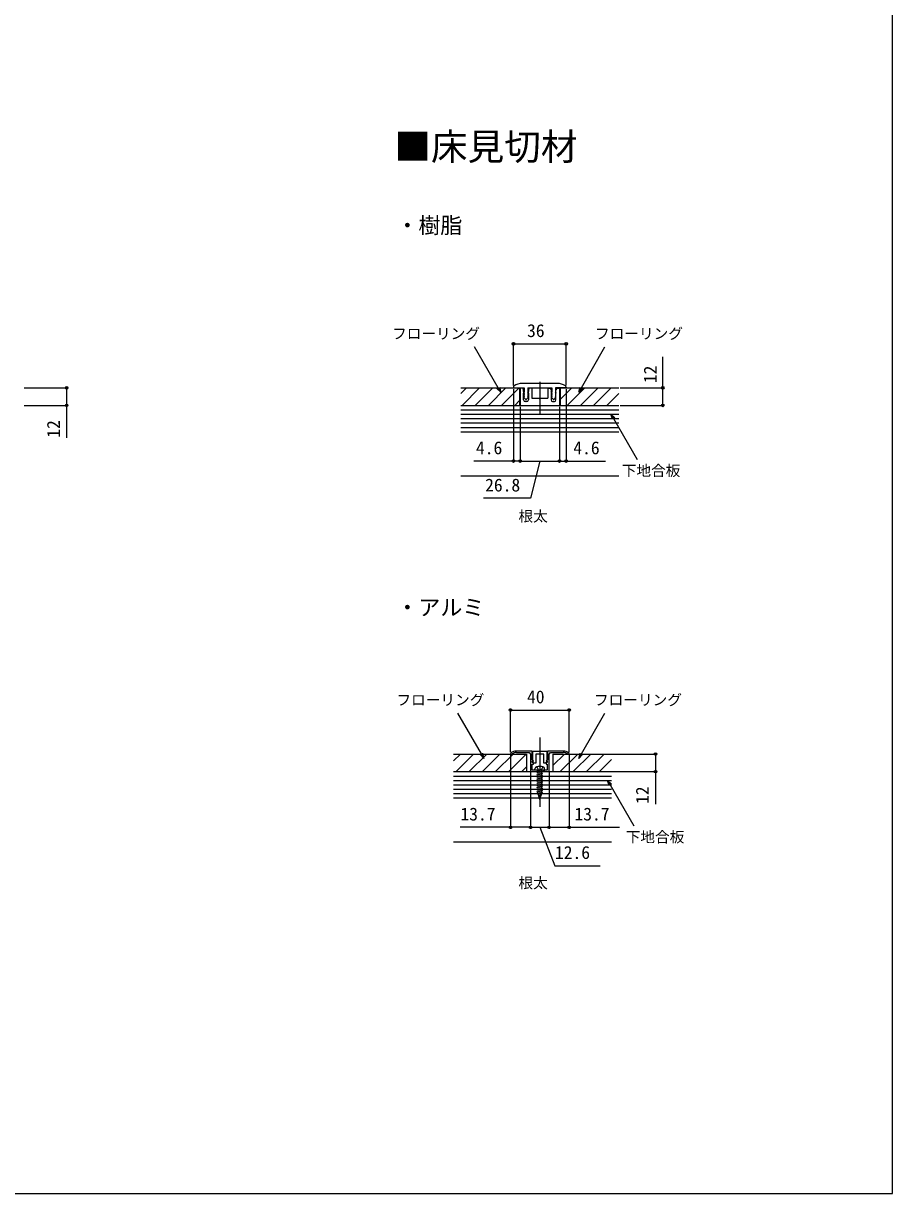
# Model space of a CAD drawing. Units: millimetres, scale not verified. Extents: x -700 to 700, y -1059 to 1057.
# Drawn here: x 107 to 700, y -1059 to -261 of the extents above; entities that cross this region are included whole.
import ezdxf
from ezdxf.enums import TextEntityAlignment as Align

# ---------------------------------------------------------------- set-up
doc = ezdxf.new("R2010")
doc.units = ezdxf.units.MM
doc.header["$LTSCALE"] = 4
for name, color, linetype in [('0-1_USER1', 3, 'Continuous'), ('0-2_YKK_11', 7, 'Continuous'), ('0-3_YKK_13', 4, 'Continuous'), ('0-4_YKK_D', 6, 'Continuous'), ('0-5_YKK_ZWAK', 7, 'Continuous'), ('0-6_YSS_K', 3, 'Continuous'), ('0-7_YSS_KE', 3, 'Continuous')]:
    doc.layers.add(name, color=color, linetype=linetype)
doc.styles.add('ＭＳ ゴシック', font='')
doc.styles.get('ＭＳ ゴシック').set_extended_font_data('MS Gothic')

msp = doc.modelspace()

# ---------------------------------------------------------------- linework, layer by layer
at = {"layer": '0-2_YKK_11'}
for p, q in [((454.213, -764.351), (454.463, -763.747)), ((454.454, -765.038), (454.228, -764.951)), ((464.07, -763.747), (464.32, -764.351))]:
    msp.add_line(p, q, dxfattribs=at)
for points in [[(439.449, -758.723), (439.267, -759.108), (439.267, -759.351), (440.168, -759.351), (440.344, -759.294)], [(454.463, -763.747), (453.967, -763.251), (453.967, -762.651), (453.967, -757.351), (443.267, -757.351)], [(443.267, -758.351), (444.267, -758.351), (451.967, -758.351), (452.967, -759.351), (452.967, -771.351)], [(452.967, -771.351), (465.567, -771.351), (465.567, -759.351), (466.567, -758.351), (474.267, -758.351), (475.267, -758.351)], [(475.267, -757.351), (464.567, -757.351), (464.567, -762.651), (464.567, -763.251), (464.07, -763.747)], [(478.19, -759.294), (478.365, -759.351), (479.267, -759.351), (479.267, -759.108), (479.085, -758.723)], [(464.306, -764.951), (464.08, -765.038), (463.517, -765.601), (463.517, -766.351), (464.367, -766.351), (464.367, -770.351), (459.725, -770.351), (459.542, -770.471), (458.992, -770.471), (458.809, -770.351), (454.167, -770.351), (454.167, -766.351), (455.017, -766.351), (455.017, -765.601), (454.455, -765.039)]]:
    msp.add_lwpolyline(points, dxfattribs=at)
msp.add_lwpolyline([(454.567, -757.351), (463.967, -757.351), (463.967, -760.351), (463.967, -762.797), (464.143, -763.07), (464.205, -763.413), (463.655, -763.963), (463.815, -764.351), (464.179, -764.351), (464.293, -764.625), (463.267, -765.651), (461.967, -765.651), (461.967, -759.351), (459.267, -759.351), (456.567, -759.351), (456.567, -765.651), (455.267, -765.651), (454.241, -764.625), (454.355, -764.351), (454.718, -764.351), (454.879, -763.963), (454.329, -763.413), (454.391, -763.07), (454.567, -762.797), (454.567, -760.351)], close=True, dxfattribs=at)
for centre, radius, start, end in [((443.267, -763.351), 6, 89.99998, 129.52118), ((443.267, -763.351), 5, 89.99998, 125.77484), ((475.267, -763.351), 6, 50.47878, 89.99998), ((475.267, -763.351), 5, 54.22518, 89.99998), ((454.213, -764.651), 0.3, 89.99998, 272.73381), ((464.32, -764.651), 0.3, 267.26619, 89.99998)]:
    msp.add_arc(centre, radius, start, end, dxfattribs=at)
at = {"layer": '0-3_YKK_13'}
for p, q in [((447.217, -509.651), (445.867, -509.651)), ((471.267, -506.351), (447.267, -506.351)), ((448.217, -511.901), (448.217, -510.651)), ((448.617, -509.351), (448.617, -512.351)), ((451.117, -509.351), (467.417, -509.351)), ((451.117, -509.351), (451.117, -512.351)), ((451.517, -510.651), (451.517, -511.901)), ((453.867, -509.651), (452.517, -509.651)), ((459.267, -505.174), (459.267, -527.306)), ((464.667, -509.651), (466.017, -509.651)), ((464.667, -509.651), (464.667, -516.351)), ((467.017, -510.651), (467.017, -511.901)), ((467.417, -509.351), (467.417, -512.351)), ((469.917, -509.351), (469.917, -512.351)), ((470.317, -511.901), (470.317, -510.651)), ((471.317, -509.651), (472.667, -509.651)), ((472.667, -509.651), (472.667, -521.351)), ((448.424, -512.247), (448.217, -511.901)), ((448.424, -512.555), (448.217, -512.901)), ((448.217, -517.651), (448.217, -512.901)), ((448.409, -512.697), (448.617, -512.351)), ((448.409, -513.005), (448.617, -513.351)), ((448.409, -514.197), (448.617, -513.851)), ((448.409, -514.505), (448.617, -514.851)), ((448.409, -515.697), (448.617, -515.351)), ((448.447, -516.055), (449.5, -517.191)), ((448.617, -513.351), (448.617, -513.851)), ((448.617, -514.851), (448.617, -515.351)), ((450.517, -518.651), (449.217, -518.651)), ((451.287, -516.055), (450.233, -517.191)), ((451.324, -512.697), (451.117, -512.351)), ((451.324, -513.005), (451.117, -513.351)), ((451.117, -513.351), (451.117, -513.851)), ((451.324, -514.197), (451.117, -513.851)), ((451.324, -514.505), (451.117, -514.851)), ((451.117, -514.851), (451.117, -515.351)), ((451.324, -515.697), (451.117, -515.351)), ((451.309, -512.247), (451.517, -511.901)), ((451.309, -512.555), (451.517, -512.901)), ((451.517, -512.901), (451.517, -517.651)), ((459.767, -516.351), (464.667, -516.351)), ((467.224, -512.247), (467.017, -511.901)), ((467.224, -512.555), (467.017, -512.901)), ((467.017, -512.901), (467.017, -517.651)), ((467.209, -512.697), (467.417, -512.351)), ((467.209, -513.005), (467.417, -513.351)), ((467.209, -514.197), (467.417, -513.851)), ((467.209, -514.505), (467.417, -514.851)), ((467.209, -515.697), (467.417, -515.351)), ((467.247, -516.055), (468.3, -517.191)), ((467.417, -513.351), (467.417, -513.851)), ((467.417, -514.851), (467.417, -515.351)), ((468.017, -518.651), (469.317, -518.651)), ((470.087, -516.055), (469.033, -517.191)), ((470.124, -512.697), (469.917, -512.351)), ((470.124, -513.005), (469.917, -513.351)), ((469.917, -513.351), (469.917, -513.851)), ((470.124, -514.197), (469.917, -513.851)), ((470.124, -514.505), (469.917, -514.851)), ((469.917, -514.851), (469.917, -515.351)), ((470.124, -515.697), (469.917, -515.351)), ((470.109, -512.247), (470.317, -511.901)), ((470.109, -512.555), (470.317, -512.901)), ((470.317, -517.651), (470.317, -512.901)), ((459.267, -748.055), (459.267, -794.699)), ((459.267, -762.751), (459.267, -795.351)), ((461.267, -770.351), (457.267, -770.351)), ((457.267, -770.596), (458.179, -770.351)), ((457.267, -772.045), (461.267, -770.973)), ((457.267, -773.494), (461.267, -772.423)), ((457.267, -774.944), (461.267, -773.872)), ((457.867, -770.351), (457.867, -785.523)), ((457.267, -776.393), (461.267, -775.321)), ((457.267, -777.842), (461.267, -776.771)), ((457.267, -779.292), (461.267, -778.22)), ((457.267, -780.741), (461.267, -779.669)), ((457.267, -782.191), (461.267, -781.119)), ((457.267, -783.64), (461.267, -782.568)), ((457.267, -785.089), (461.267, -784.018)), ((457.646, -786.437), (461.267, -785.467)), ((459.267, -790.351), (457.867, -785.523)), ((458.186, -787.742), (460.617, -787.09)), ((458.726, -789.046), (459.942, -788.721)), ((459.267, -790.351), (460.667, -785.523))]:
    msp.add_line(p, q, dxfattribs=at)
for points in [[(441.267, -508.868), (441.267, -509.351), (448.617, -509.351)], [(445.867, -509.651), (445.867, -521.351), (472.667, -521.351)], [(453.867, -509.651), (453.867, -516.351), (458.767, -516.351)], [(477.267, -508.868), (477.267, -509.351), (469.917, -509.351)], [(457.267, -770.351), (455.767, -770.351), (456.144, -768.944)], [(457.167, -767.999), (458.117, -769.947), (459.267, -770.559)], [(460.667, -785.523), (460.667, -770.351), (457.867, -770.351)], [(461.367, -767.999), (460.417, -769.947), (459.267, -770.559)], [(461.267, -770.351), (462.767, -770.351), (462.39, -768.944)]]:
    msp.add_lwpolyline(points, dxfattribs=at)
for centre, radius, start, end in [((442.267, -508.868), 1, 123.74899, 180), ((447.267, -516.351), 10, 90, 123.74899), ((447.217, -510.651), 1, 0, 90), ((452.517, -510.651), 1, 90, 180), ((466.017, -510.651), 1, 0, 90), ((471.317, -510.651), 1, 90, 180), ((471.267, -516.351), 10, 56.25101, 90), ((476.267, -508.868), 1, 0, 56.25101), ((449.217, -517.651), 1, 180, 270), ((448.667, -512.851), 0.3, 149.05366, 210.94634), ((448.667, -514.351), 0.3, 149.05366, 210.94634), ((448.667, -515.851), 0.3, 149.05366, 222.83826), ((448.167, -512.401), 0.3, 329.05366, 30.94634), ((449.867, -516.851), 0.5, 222.83826, 317.16174), ((450.517, -517.651), 1, 270, 0), ((451.567, -512.401), 0.3, 149.05366, 210.94634), ((451.067, -515.851), 0.3, 317.16174, 30.94634), ((451.067, -512.851), 0.3, 329.05366, 30.94634), ((451.067, -514.351), 0.3, 329.05366, 30.94634), ((459.267, -516.351), 0.5, 179.99989, 0.00011), ((468.017, -517.651), 1, 180, 270), ((467.467, -512.851), 0.3, 149.05366, 210.94634), ((467.467, -514.351), 0.3, 149.05366, 210.94634), ((467.467, -515.851), 0.3, 149.05366, 222.83826), ((466.967, -512.401), 0.3, 329.05366, 30.94634), ((468.667, -516.851), 0.5, 222.83826, 317.16174), ((469.317, -517.651), 1, 270, 0), ((470.367, -512.401), 0.3, 149.05366, 210.94634), ((469.867, -515.851), 0.3, 317.16174, 30.94634), ((469.867, -512.851), 0.3, 329.05366, 30.94634), ((469.867, -514.351), 0.3, 329.05366, 30.94634), ((457.399, -769.281), 1.3, 104.0353, 165), ((459.267, -776.751), 9, 75.9647, 104.0353), ((461.134, -769.281), 1.3, 15, 75.9647)]:
    msp.add_arc(centre, radius, start, end, dxfattribs=at)
at = {"layer": '0-4_YKK_D'}
for p, q in [((441.267, -507.868), (441.267, -478.351)), ((477.267, -507.868), (477.267, -478.351)), ((441.267, -479.351), (477.267, -479.351)), ((107.424, -509.351), (137.424, -509.351)), ((441.267, -510.351), (441.267, -560.351)), ((477.267, -510.351), (477.267, -560.351)), ((514.167, -509.351), (544.167, -509.351)), ((107.424, -521.351), (137.424, -521.351)), ((445.867, -522.351), (445.867, -560.351)), ((472.667, -522.351), (472.667, -560.351)), ((472.667, -522.351), (472.667, -560.351)), ((514.167, -521.351), (544.167, -521.351)), ((445.867, -541.351), (445.867, -560.351)), ((445.867, -559.351), (472.667, -559.351)), ((439.267, -758.108), (439.267, -728.351)), ((439.267, -729.351), (479.267, -729.351)), ((479.267, -758.151), (479.267, -728.351)), ((439.267, -760.108), (439.267, -810.351)), ((479.267, -760.151), (479.267, -810.351)), ((507.828, -759.351), (539.267, -759.351)), ((452.967, -772.051), (452.967, -810.351)), ((452.967, -772.051), (452.967, -810.351)), ((465.567, -772.051), (465.567, -810.351)), ((465.567, -772.051), (465.567, -810.351)), ((507.828, -771.351), (539.267, -771.351)), ((452.967, -809.351), (465.567, -809.351))]:
    msp.add_line(p, q, dxfattribs=at)
for points in [[(432.61, -512.339), (430.86, -509.308), (414.773, -481.444)], [(485.924, -512.339), (487.674, -509.308), (503.761, -481.444)], [(543.167, -521.351), (543.167, -509.351), (543.167, -488.124)], [(136.424, -509.351), (136.424, -521.351), (136.424, -543.578)], [(431.672, -508.839), (432.61, -512.339), (430.048, -509.777)], [(488.486, -509.777), (485.924, -512.339), (486.861, -508.839)], [(508.777, -530.851), (507.84, -527.351), (510.402, -529.913)], [(507.84, -527.351), (509.59, -530.382), (525.677, -558.246)], [(445.867, -559.351), (441.267, -559.351), (414.335, -559.351)], [(459.267, -559.351), (452.876, -584.768), (420.853, -584.768)], [(472.667, -559.351), (477.267, -559.351), (504.199, -559.351)], [(421.141, -762.339), (419.391, -759.308), (403.304, -731.444)], [(485.924, -762.339), (487.674, -759.308), (503.761, -731.444)], [(420.203, -758.839), (421.141, -762.339), (418.579, -759.777)], [(488.486, -759.777), (485.924, -762.339), (486.861, -758.839)], [(538.267, -759.351), (538.267, -771.351), (538.267, -793.578)], [(506.505, -780.851), (505.567, -777.351), (508.129, -779.913)], [(505.567, -777.351), (507.317, -780.382), (523.404, -808.246)], [(452.967, -809.351), (439.267, -809.351), (404.971, -809.351)], [(459.267, -809.351), (469.46, -835.603), (500.391, -835.603)], [(465.567, -809.351), (479.267, -809.351), (513.562, -809.351)]]:
    msp.add_lwpolyline(points, dxfattribs=at)
for centre in [(441.267, -479.351), (477.267, -479.351), (136.424, -509.351), (543.167, -509.351), (136.424, -521.351), (543.167, -521.351), (441.267, -559.351), (445.867, -559.351), (445.867, -559.351), (472.667, -559.351), (472.667, -559.351), (477.267, -559.351), (439.267, -729.351), (479.267, -729.351), (538.267, -759.351), (538.267, -771.351), (439.267, -809.351), (452.967, -809.351), (452.967, -809.351), (465.567, -809.351), (465.567, -809.351), (479.267, -809.351)]:
    msp.add_circle(centre, 0.875, dxfattribs=at)
at = {"layer": '0-5_YKK_ZWAK'}
msp.add_lwpolyline([(-699.339, -1059.4), (700, -1059.4), (700, 980.6)], dxfattribs=at)
at = {"layer": '0-6_YSS_K'}
for p, q in [((405.367, -513.218), (409.234, -509.351)), ((406.214, -521.351), (418.214, -509.351)), ((415.194, -521.351), (427.194, -509.351)), ((424.174, -521.351), (436.174, -509.351)), ((433.155, -521.351), (445.155, -509.351)), ((473.167, -517.26), (481.076, -509.351)), ((478.056, -521.351), (490.056, -509.351)), ((487.036, -521.351), (499.036, -509.351)), ((496.016, -521.351), (508.016, -509.351)), ((442.135, -521.351), (445.367, -518.119)), ((504.997, -521.351), (513.167, -513.181)), ((405.367, -521.351), (513.167, -521.351)), ((405.367, -524.351), (513.167, -524.351)), ((405.367, -527.351), (513.167, -527.351)), ((405.367, -530.351), (513.167, -530.351)), ((405.367, -533.351), (513.167, -533.351)), ((405.367, -536.351), (513.167, -536.351)), ((405.367, -539.351), (513.167, -539.351)), ((405.367, -569.351), (513.167, -569.351)), ((400.467, -764.038), (405.153, -759.351)), ((402.134, -771.351), (414.134, -759.351)), ((411.114, -771.351), (423.114, -759.351)), ((420.094, -771.351), (432.094, -759.351)), ((429.074, -771.351), (441.074, -759.351)), ((438.055, -771.351), (450.055, -759.351)), ((468.267, -767.26), (476.176, -759.351)), ((473.156, -771.351), (485.156, -759.351)), ((482.136, -771.351), (494.136, -759.351)), ((491.116, -771.351), (503.116, -759.351)), ((500.097, -771.351), (508.267, -763.181)), ((400.467, -771.351), (508.267, -771.351)), ((400.467, -774.351), (508.267, -774.351)), ((447.035, -771.351), (450.267, -768.119)), ((400.467, -777.351), (508.267, -777.351)), ((400.467, -780.351), (508.267, -780.351)), ((400.467, -783.351), (508.267, -783.351)), ((400.467, -786.351), (508.267, -786.351)), ((400.467, -789.351), (508.267, -789.351)), ((400.467, -819.351), (508.267, -819.351))]:
    msp.add_line(p, q, dxfattribs=at)
at = {"layer": '0-7_YSS_KE'}
for p, q in [((405.367, -509.351), (445.367, -509.351)), ((445.367, -509.351), (445.367, -521.351)), ((473.167, -509.351), (513.167, -509.351)), ((405.367, -521.351), (445.367, -521.351)), ((400.467, -759.351), (450.267, -759.351)), ((450.267, -759.351), (450.267, -771.351)), ((468.267, -759.351), (508.267, -759.351)), ((400.467, -771.351), (450.267, -771.351))]:
    msp.add_line(p, q, dxfattribs=at)
for points in [[(473.167, -509.351), (473.167, -521.351), (513.167, -521.351)], [(468.267, -759.351), (468.267, -771.351), (508.267, -771.351)]]:
    msp.add_lwpolyline(points, dxfattribs=at)

# ---------------------------------------------------------------- texts
at = {"layer": '0-1_USER1', "style": 'ＭＳ ゴシック'}
for s, height, p in [('■床見切材 ', 18.33, (360, -359.4)), ('・樹脂', 11, (361.42, -407.269)), ('根太', 7.331, (444.72, -602.889)), ('・アルミ', 11, (361.42, -668.036)), ('根太', 7.331, (444.72, -853.211))]:
    msp.add_text(s, height=height, dxfattribs=at).set_placement(p, align=Align.BOTTOM_LEFT)
at = {"layer": '0-4_YKK_D', "style": 'ＭＳ ゴシック'}
for s, height, p in [('フローリング', 7.331, (358.474, -478.215)), ('36', 8.798, (450.574, -477.351)), ('フローリング', 7.331, (496.946, -478.215)), ('4.6', 8.798, (415.721, -557.351)), ('4.6', 8.798, (482.153, -557.351)), ('下地合板', 7.331, (515.2, -571.74)), ('26.8', 8.798, (421.967, -582.768)), ('フローリング', 7.331, (361.455, -728.264)), ('40', 8.798, (450.54, -727.351)), ('フローリング', 7.331, (496.261, -728.264)), ('13.7', 8.798, (405.13, -807.351)), ('13.7', 8.798, (482.926, -807.351)), ('下地合板', 7.331, (517.898, -821.817)), ('12.6', 8.798, (469.619, -833.603))]:
    msp.add_text(s, height=height, dxfattribs=at).set_placement(p, align=Align.BOTTOM_LEFT)
for p in [(541.667, -506.192), (134.424, -543.419), (536.267, -793.419)]:
    msp.add_text('12', height=8.798, rotation=90, dxfattribs=at).set_placement(p, align=Align.BOTTOM_LEFT)

doc.saveas('drawing.dxf')
